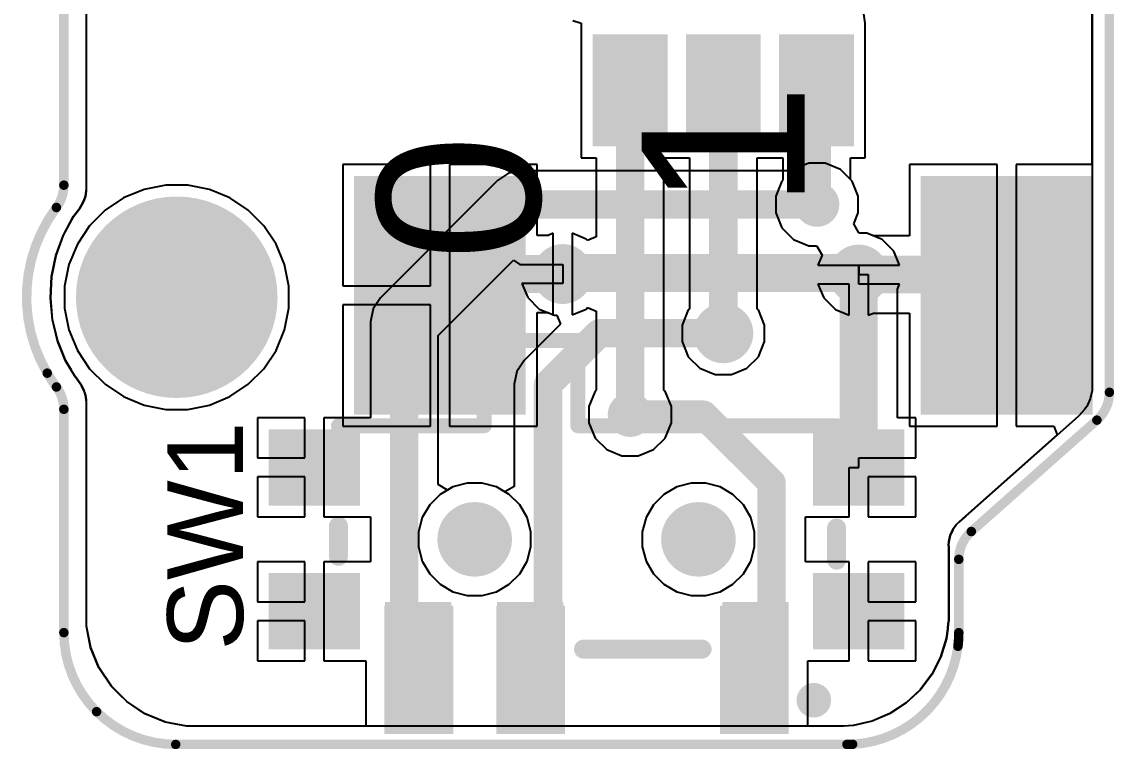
# Model space of a CAD drawing. Header units: millimetres. Extents: x -2.1 to 12.6, y -6.1 to 14.1.
# Drawn here: x -2.08 to 12.57, y -6.06 to 3.7 of the extents above; entities that cross this region are included whole.
import ezdxf

# ---------------------------------------------------------------- set-up
doc = ezdxf.new("R2010")
doc.units = ezdxf.units.MM
for name, color, linetype in [('BottomLayer', 5, 'Continuous'), ('BottomPaste', 16, 'Continuous'), ('BottomSolder', 6, 'Continuous'), ('Mechanical2', 216, 'Continuous'), ('MultiLayer', 9, 'Continuous'), ('PadHoleLayer', 156, 'Continuous'), ('TopLayer', 1, 'Continuous'), ('TopOverlay', 2, 'Continuous'), ('TopPaste', 8, 'Continuous'), ('TopSolder', 216, 'Continuous'), ('ViaHoleLayer', 16, 'Continuous')]:
    doc.layers.add(name, color=color, linetype=linetype)
doc.styles.add('Arial', font='', dxfattribs={"height": 0.2})
doc.styles.get('Arial').set_extended_font_data('Arial')

# ---------------------------------------------------------------- blocks, each defined once
blk = doc.blocks.new('PCM12SMTR__1')
at = {"layer": 'BottomSolder'}
h = blk.add_hatch(color=6, dxfattribs=at)
edge = h.paths.add_edge_path()
edge.add_arc((-1.49999954, 0), 0.1016, 0, 360)
h = blk.add_hatch(color=6, dxfattribs=at)
edge = h.paths.add_edge_path()
edge.add_arc((1.49999954, 0), 0.1016, 0, 360)
at = {"layer": 'PadHoleLayer'}
h = blk.add_hatch(color=156, dxfattribs=at)
edge = h.paths.add_edge_path()
edge.add_arc((-1.49999954, 0), 0.499999, 0, 360)
h = blk.add_hatch(color=156, dxfattribs=at)
edge = h.paths.add_edge_path()
edge.add_arc((1.49999954, 0), 0.499999, 0, 360)
at = {"layer": 'TopLayer'}
for points in [[(-2.60999859, 2.50999879), (-1.88999749, 2.50999879), (-1.88999749, 0.98999929), (-2.60999859, 0.98999929)], [(0.39000049, 2.50999879), (1.11000159, 2.50999879), (1.11000159, 0.98999929), (0.39000049, 0.98999929)], [(1.89000003, 2.50999879), (2.61000113, 2.50999879), (2.61000113, 0.98999929), (1.89000003, 0.98999929)], [(-4.160000569999999, 1.37499979), (-3.14000007, 1.37499979), (-3.14000007, 0.55499889), (-4.160000569999999, 0.55499889)], [(3.14000007, 1.37499979), (4.160000569999999, 1.37499979), (4.160000569999999, 0.55499889), (3.14000007, 0.55499889)], [(-4.160000569999999, -0.55499889), (-3.14000007, -0.55499889), (-3.14000007, -1.37499979), (-4.160000569999999, -1.37499979)], [(3.14000007, -0.55499889), (4.160000569999999, -0.55499889), (4.160000569999999, -1.37499979), (3.14000007, -1.37499979)]]:
    blk.add_hatch(color=1, dxfattribs=at).paths.add_polyline_path(points)
at = {"layer": 'TopPaste'}
for points in [[(-2.60999859, 2.50999879), (-1.88999749, 2.50999879), (-1.88999749, 0.98999929), (-2.60999859, 0.98999929)], [(0.39000049, 2.50999879), (1.11000159, 2.50999879), (1.11000159, 0.98999929), (0.39000049, 0.98999929)], [(1.89000003, 2.50999879), (2.61000113, 2.50999879), (2.61000113, 0.98999929), (1.89000003, 0.98999929)], [(-4.160000569999999, 1.37499979), (-3.14000007, 1.37499979), (-3.14000007, 0.55499889), (-4.160000569999999, 0.55499889)], [(3.14000007, 1.37499979), (4.160000569999999, 1.37499979), (4.160000569999999, 0.55499889), (3.14000007, 0.55499889)], [(-4.160000569999999, -0.55499889), (-3.14000007, -0.55499889), (-3.14000007, -1.37499979), (-4.160000569999999, -1.37499979)], [(3.14000007, -0.55499889), (4.160000569999999, -0.55499889), (4.160000569999999, -1.37499979), (3.14000007, -1.37499979)]]:
    blk.add_hatch(color=8, dxfattribs=at).paths.add_polyline_path(points)
at = {"layer": 'TopSolder'}
for points in [[(-2.71159859, 2.61159879), (-1.78839749, 2.61159879), (-1.78839749, 0.8883992900000001), (-2.71159859, 0.8883992900000001)], [(0.28840049, 2.61159879), (1.21160159, 2.61159879), (1.21160159, 0.8883992900000001), (0.28840049, 0.8883992900000001)], [(1.78840003, 2.61159879), (2.71160113, 2.61159879), (2.71160113, 0.8883992900000001), (1.78840003, 0.8883992900000001)], [(-4.26160057, 1.47659979), (-3.03840007, 1.47659979), (-3.03840007, 0.45339889), (-4.26160057, 0.45339889)], [(3.03840007, 1.47659979), (4.26160057, 1.47659979), (4.26160057, 0.45339889), (3.03840007, 0.45339889)], [(-4.26160057, -0.45339889), (-3.03840007, -0.45339889), (-3.03840007, -1.47659979), (-4.26160057, -1.47659979)], [(3.03840007, -0.45339889), (4.26160057, -0.45339889), (4.26160057, -1.47659979), (3.03840007, -1.47659979)]]:
    blk.add_hatch(color=216, dxfattribs=at).paths.add_polyline_path(points)
h = blk.add_hatch(color=216, dxfattribs=at)
edge = h.paths.add_edge_path()
edge.add_arc((-1.49999954, 0), 0.1016, 0, 360)
h = blk.add_hatch(color=216, dxfattribs=at)
edge = h.paths.add_edge_path()
edge.add_arc((1.49999954, 0), 0.1016, 0, 360)
at = {"layer": 'TopOverlay'}
for points, const_width in [([(-2.94327326, 2.159, 1), (-3.15272674, 2.159, 1)], 0.254), ([(-3.216226739999999, 2.159, 1), (-3.08922674, 2.159, 1)], 0.127), ([(-3.00677326, 2.159, 1), (-2.87977326, 2.159, 1)], 0.127), ([(-1.6129, 1.4732, 1), (-1.4859, 1.4732, 1)], 0.127), ([(-0.0224536, 1.4732, 1), (0.1045464, 1.4732, 1)], 0.127), ([(-3.4163, 0.2794, 1), (-3.2893, 0.2794, 1)], 0.127), ([(3.2639, 0.2286, 1), (3.3909, 0.2286, 1)], 0.127), ([(-3.4163, -0.1524, 1), (-3.2893, -0.1524, 1)], 0.127), ([(3.2639, -0.1778, 1), (3.3909, -0.1778, 1)], 0.127), ([(-3.4027999, -1.524, 1), (-3.3028001, -1.524, 1)], 0.0999998), ([(0.0672465, -1.524, 1), (0.1672463, -1.524, 1)], 0.0999998), ([(0.0672465, -1.524, 1), (0.1672463, -1.524, 1)], 0.0999998), ([(1.3216001, -1.524, 1), (1.4215999, -1.524, 1)], 0.0999998), ([(1.3216001, -1.524, 1), (1.4215999, -1.524, 1)], 0.0999998), ([(3.277400099999999, -1.524, 1), (3.377399899999999, -1.524, 1)], 0.0999998), ([(0.0672465, -2.667, 1), (0.1672463, -2.667, 1)], 0.0999998), ([(0.0672465, -2.667, 1), (0.1672463, -2.667, 1)], 0.0999998), ([(1.3216001, -2.667, 1), (1.4215999, -2.667, 1)], 0.0999998), ([(1.3216001, -2.667, 1), (1.4215999, -2.667, 1)], 0.0999998)]:
    blk.add_lwpolyline(points, format="xyb", close=True, dxfattribs=dict(at, const_width=const_width))
for points, const_width in [([(0.0410464, 1.4732), (-1.5494, 1.4732)], 0.254), ([(-3.3528, 0.2794), (-3.3528, -0.1524)], 0.254), ([(3.3274, 0.2286), (3.3274, -0.1778)], 0.254), ([(0.1172464, -1.524), (-3.3528, -1.524)], 0.1999996), ([(0.1172464, -1.524), (0.1172464, -2.667)], 0.1999996), ([(1.3716, -1.524), (1.3716, -2.667)], 0.1999996), ([(3.3274, -1.524), (1.3716, -1.524)], 0.1999996), ([(1.3716, -2.667), (0.1172464, -2.667)], 0.1999996)]:
    blk.add_lwpolyline(points, dxfattribs=dict(at, const_width=const_width))
blk = doc.blocks.new('0532610371_B_2')
at = {"layer": 'BottomLayer'}
for points in [[(-4.85000046, 2.87499806), (-2.74999958, 2.87499806), (-2.74999958, -0.12500102), (-4.85000046, -0.12500102)], [(4.85000046, -0.12500102), (2.74999958, -0.12500102), (2.74999958, 2.87499806), (4.85000046, 2.87499806)], [(-0.84999957, -2.02500103), (-1.65000051, -2.02500103), (-1.65000051, -0.7250010899999999), (-0.84999957, -0.7250010899999999)], [(0.4000004700000001, -2.02500103), (-0.4000004699999999, -2.02500103), (-0.4000004700000001, -0.7250010899999999), (0.4000004699999999, -0.7250010899999999)], [(1.65000051, -2.02500103), (0.84999957, -2.02500103), (0.84999957, -0.7250010899999999), (1.65000051, -0.7250010899999999)]]:
    blk.add_hatch(color=5, dxfattribs=at).paths.add_polyline_path(points)
at = {"layer": 'BottomPaste'}
for points in [[(-4.85000046, 2.87499806), (-2.74999958, 2.87499806), (-2.74999958, -0.12500102), (-4.85000046, -0.12500102)], [(4.85000046, -0.12500102), (2.74999958, -0.12500102), (2.74999958, 2.87499806), (4.85000046, 2.87499806)], [(-0.84999957, -2.02500103), (-1.65000051, -2.02500103), (-1.65000051, -0.7250010899999999), (-0.84999957, -0.7250010899999999)], [(0.4000004700000001, -2.02500103), (-0.4000004699999999, -2.02500103), (-0.4000004700000001, -0.7250010899999999), (0.4000004699999999, -0.7250010899999999)], [(1.65000051, -2.02500103), (0.84999957, -2.02500103), (0.84999957, -0.7250010899999999), (1.65000051, -0.7250010899999999)]]:
    blk.add_hatch(color=16, dxfattribs=at).paths.add_polyline_path(points)
at = {"layer": 'BottomSolder'}
for points in [[(-4.95160046, 2.97659806), (-2.64839958, 2.97659806), (-2.64839958, -0.22660102), (-4.95160046, -0.22660102)], [(4.95160046, -0.22660102), (2.64839958, -0.22660102), (2.64839958, 2.97659806), (4.95160046, 2.97659806)], [(-0.7483995699999999, -2.12660103), (-1.75160051, -2.12660103), (-1.75160051, -0.6234010899999999), (-0.7483995699999999, -0.6234010899999999)], [(0.5016004700000001, -2.12660103), (-0.5016004699999999, -2.12660103), (-0.5016004700000001, -0.6234010899999999), (0.5016004699999999, -0.6234010899999999)], [(1.75160051, -2.12660103), (0.7483995699999999, -2.12660103), (0.7483995699999999, -0.6234010899999999), (1.75160051, -0.6234010899999999)]]:
    blk.add_hatch(color=6, dxfattribs=at).paths.add_polyline_path(points)

msp = doc.modelspace()

# ---------------------------------------------------------------- hatches: boundary and pattern name
at = {"layer": 'BottomLayer'}
h = msp.add_hatch(color=5, dxfattribs=at)
edge = h.paths.add_edge_path()
edge.add_arc((8.5852, 1.2446), 0.2999994, 0, 360)
h = msp.add_hatch(color=5, dxfattribs=at)
edge = h.paths.add_edge_path()
edge.add_arc((0, 0), 1.25000004, 0, 360)
h = msp.add_hatch(color=5, dxfattribs=at)
edge = h.paths.add_edge_path()
edge.add_arc((5.175455739999999, 0.3114675), 0.2999994, 0, 360)
h = msp.add_hatch(color=5, dxfattribs=at)
edge = h.paths.add_edge_path()
edge.add_arc((9.145143, 0.30438344), 0.2999994, 0, 360)
h = msp.add_hatch(color=5, dxfattribs=at)
edge = h.paths.add_edge_path()
edge.add_arc((7.3289414, -0.48356012), 0.2999994, 0, 360)
h = msp.add_hatch(color=5, dxfattribs=at)
edge = h.paths.add_edge_path()
edge.add_arc((6.07894136, -1.57521656), 0.2999994, 0, 360)
at = {"layer": 'BottomSolder'}
h = msp.add_hatch(color=6, dxfattribs=at)
edge = h.paths.add_edge_path()
edge.add_arc((0, 0), 1.35160004, 0, 360)
h = msp.add_hatch(color=6, dxfattribs=at)
edge = h.paths.add_edge_path()
edge.add_arc((5.175455739999999, 0.3114675), 0.4015993999999999, 0, 360)
h = msp.add_hatch(color=6, dxfattribs=at)
edge = h.paths.add_edge_path()
edge.add_arc((9.145143, 0.30438344), 0.4015993999999999, 0, 360)
h = msp.add_hatch(color=6, dxfattribs=at)
edge = h.paths.add_edge_path()
edge.add_arc((7.3289414, -0.48356012), 0.4015993999999999, 0, 360)
at = {"layer": 'MultiLayer'}
h = msp.add_hatch(color=9, dxfattribs=at)
edge = h.paths.add_edge_path()
edge.add_arc((0, 0), 1.25000004, 0, 360)
at = {"layer": 'PadHoleLayer'}
h = msp.add_hatch(color=156, dxfattribs=at)
edge = h.paths.add_edge_path()
edge.add_arc((0, 0), 1.0002266, 0, 360)
at = {"layer": 'TopLayer'}
h = msp.add_hatch(color=1, dxfattribs=at)
edge = h.paths.add_edge_path()
edge.add_arc((8.5852, 1.2446), 0.2999994, 0, 360)
h = msp.add_hatch(color=1, dxfattribs=at)
edge = h.paths.add_edge_path()
edge.add_arc((0, 0), 1.25000004, 0, 360)
h = msp.add_hatch(color=1, dxfattribs=at)
edge = h.paths.add_edge_path()
edge.add_arc((5.175455739999999, 0.3114675), 0.2999994, 0, 360)
h = msp.add_hatch(color=1, dxfattribs=at)
edge = h.paths.add_edge_path()
edge.add_arc((9.145143, 0.30438344), 0.2999994, 0, 360)
h = msp.add_hatch(color=1, dxfattribs=at)
edge = h.paths.add_edge_path()
edge.add_arc((7.3289414, -0.48356012), 0.2999994, 0, 360)
h = msp.add_hatch(color=1, dxfattribs=at)
edge = h.paths.add_edge_path()
edge.add_arc((6.07894136, -1.57521656), 0.2999994, 0, 360)
for points in [[(2.794, -5.842), (3.682999999999999, -5.842), (3.682999999999999, -4.089399999999999), (2.794, -4.089399999999999)], [(4.2926, -5.842), (5.1816, -5.842), (5.1816, -4.089399999999999), (4.2926, -4.089399999999999)], [(7.315199999999999, -5.842), (8.2042, -5.842), (8.2042, -4.089399999999999), (7.315199999999999, -4.089399999999999)]]:
    msp.add_hatch(color=1, dxfattribs=at).paths.add_polyline_path(points)
at = {"layer": 'TopSolder'}
h = msp.add_hatch(color=216, dxfattribs=at)
edge = h.paths.add_edge_path()
edge.add_arc((0, 0), 1.35160004, 0, 360)
h = msp.add_hatch(color=216, dxfattribs=at)
edge = h.paths.add_edge_path()
edge.add_arc((5.175455739999999, 0.3114675), 0.4015993999999999, 0, 360)
h = msp.add_hatch(color=216, dxfattribs=at)
edge = h.paths.add_edge_path()
edge.add_arc((9.145143, 0.30438344), 0.4015993999999999, 0, 360)
h = msp.add_hatch(color=216, dxfattribs=at)
edge = h.paths.add_edge_path()
edge.add_arc((7.3289414, -0.48356012), 0.4015993999999999, 0, 360)
at = {"layer": 'ViaHoleLayer'}
h = msp.add_hatch(color=16, dxfattribs=at)
edge = h.paths.add_edge_path()
edge.add_arc((8.5852, 1.2446), 0.1499997, 0, 360)
h = msp.add_hatch(color=16, dxfattribs=at)
edge = h.paths.add_edge_path()
edge.add_arc((5.175455739999999, 0.3114675), 0.1499997, 0, 360)
h = msp.add_hatch(color=16, dxfattribs=at)
edge = h.paths.add_edge_path()
edge.add_arc((9.145143, 0.30438344), 0.1499997, 0, 360)
h = msp.add_hatch(color=16, dxfattribs=at)
edge = h.paths.add_edge_path()
edge.add_arc((7.3289414, -0.48356012), 0.1499997, 0, 360)
h = msp.add_hatch(color=16, dxfattribs=at)
edge = h.paths.add_edge_path()
edge.add_arc((6.07894136, -1.57521656), 0.1499997, 0, 360)

# ---------------------------------------------------------------- linework, layer by layer
at = {"layer": 'BottomLayer'}
for p, q in [((12.27034884, 11.53560558), (12.2703463, 1.77898298)), ((-1.21234962, 1.45533364), (-1.21234962, 8.12233072)), ((5.31128224, 3.711191459999999), (5.42493962, 3.678979179999999)), ((5.42493962, 3.678979179999999), (5.42494216, 3.58418892)), ((9.23294318, 3.678981719999999), (9.21403288, 3.8004496)), ((9.232940639999999, 3.678979179999999), (9.23294318, 3.678981719999999)), ((9.232940639999999, 1.87098432), (9.232940639999999, 3.678979179999999)), ((5.42494216, 3.58418892), (5.42494216, 1.87098432)), ((3.401941379999999, 1.77898298), (2.22494094, 1.77898298)), ((2.22494094, 1.77898298), (2.22494094, 0.15198344)), ((3.401941379999999, 0.15198344), (3.401941379999999, 1.77898298)), ((4.83294182, 1.77898298), (3.65594138, 1.77898298)), ((3.65594138, 1.77898298), (3.65594138, 0.02498344)), ((4.83294182, 0.8294192199999999), (4.83294182, 1.77898298)), ((5.42494216, 1.87098432), (5.62573424, 1.87098432)), ((5.62573424, 1.87098432), (5.62573424, 0.8105978199999999)), ((6.532148479999999, -1.24495052), (6.532148479999999, 1.87098432)), ((6.532148479999999, 1.87098432), (6.87573428, 1.87098432)), ((6.87573428, 1.87098432), (6.87573428, -0.15329408)), ((7.782148519999999, -0.15329408), (7.782148519999999, 1.87098432)), ((7.782148519999999, 1.87098432), (8.128863599999999, 1.87098432)), ((8.128863599999999, 1.87098432), (8.128863599999999, 1.57173676)), ((9.035277840000001, 1.57799532), (9.035277840000001, 1.87098432)), ((9.035277840000001, 1.87098432), (9.232940639999999, 1.87098432)), ((11.00194142, 1.77898298), (9.82494098, 1.77898298)), ((9.82494098, 1.77898298), (9.82494098, 0.82233516)), ((11.00194142, 0.02498344), (11.00194142, 1.77898298)), ((12.2703463, 1.77898298), (11.25594142, 1.77898298)), ((11.25594142, 1.77898298), (11.25594142, 0.02498344)), ((-0.14813026, 1.50400004), (-0.43870118, 1.44620234)), ((0.14813026, 1.50400004), (-0.14813026, 1.50400004)), ((0.43870118, 1.44620234), (0.14813026, 1.50400004)), ((8.1155413, 1.55841446), (8.0312006, 1.3547979)), ((8.128863599999999, 1.57173676), (8.1155413, 1.55841446)), ((9.054858699999999, 1.55841446), (9.035277840000001, 1.57799532)), ((9.139199399999999, 1.3547979), (9.054858699999999, 1.55841446)), ((-1.2454001, 1.29223262), (-1.22436636, 1.3554583)), ((-1.22436636, 1.3554583), (-1.21370344, 1.42123414)), ((-1.21370344, 1.42123414), (-1.21235978, 1.45454878)), ((-1.21235978, 1.45454878), (-1.2123547, 1.45454878)), ((-1.2123547, 1.455039), (-1.21234962, 1.45533364)), ((-1.2123547, 1.45454878), (-1.2123547, 1.455039)), ((-0.7124115799999999, 1.3328269), (-0.9587433200000001, 1.16823236)), ((-0.43870118, 1.44620234), (-0.7124115799999999, 1.3328269)), ((0.7124115799999999, 1.3328269), (0.43870118, 1.44620234)), ((0.9587433200000001, 1.16823236), (0.7124115799999999, 1.3328269)), ((8.0312006, 1.3547979), (8.0312006, 1.1344021)), ((9.139199399999999, 1.1344021), (9.139199399999999, 1.3547979)), ((-1.38237976, 1.08897674), (-1.29513838, 1.20569228)), ((-1.29513838, 1.20569228), (-1.27626364, 1.23317762)), ((-1.27626364, 1.23317762), (-1.2454001, 1.29223262)), ((-1.5203551, 0.83355688), (-1.38237976, 1.08897674)), ((-0.9587433200000001, 1.16823236), (-1.16823236, 0.9587433200000001)), ((1.16823236, 0.9587433200000001), (0.9587433200000001, 1.16823236)), ((8.0312006, 1.1344021), (8.1155413, 0.9307855399999999)), ((9.077474859999999, 0.98538538), (9.139199399999999, 1.1344021)), ((-1.16823236, 0.9587433200000001), (-1.3328269, 0.7124115799999999)), ((1.3328269, 0.7124115799999999), (1.16823236, 0.9587433200000001)), ((8.1155413, 0.9307855399999999), (8.27138554, 0.7749412999999999)), ((9.145904999999999, 0.8628354599999999), (9.077474859999999, 0.98538538)), ((-1.61953702, 0.56072278), (-1.5203551, 0.83355688)), ((4.97822982, 0.8294192199999999), (4.83294182, 0.8294192199999999)), ((5.04845574, 0.8585073000000001), (4.97822982, 0.8294192199999999)), ((5.04845574, 0.3114675), (5.04845574, 0.8585073000000001)), ((5.4892702, 0.7811261999999999), (5.30245574, 0.8585073000000001)), ((5.30245574, 0.8585073000000001), (5.30245574, 0.3114675)), ((5.50840148, 0.7619949199999999), (5.4892702, 0.7811261999999999)), ((5.62573424, 0.8105978199999999), (5.50840148, 0.7619949199999999)), ((8.27138554, 0.7749412999999999), (8.4750021, 0.6906006)), ((9.15186892, 0.85838284), (9.145904999999999, 0.8628354599999999)), ((9.2553409, 0.85838284), (9.15186892, 0.85838284)), ((9.34236892, 0.82233516), (9.2553409, 0.85838284)), ((9.82494098, 0.82233516), (9.34236892, 0.82233516)), ((-1.3328269, 0.7124115799999999), (-1.44620234, 0.43870118)), ((1.44620234, 0.43870118), (1.3328269, 0.7124115799999999)), ((8.4750021, 0.6906006), (8.57847408, 0.6906006)), ((8.57847408, 0.6906006), (8.584437999999999, 0.68614798)), ((8.584437999999999, 0.68614798), (8.65286814, 0.56359806)), ((-1.677797, 0.27632406), (-1.61953702, 0.56072278)), ((8.65286814, 0.56359806), (8.598103199999999, 0.43138344)), ((-1.44620234, 0.43870118), (-1.50400004, 0.14813026)), ((1.50400004, 0.14813026), (1.44620234, 0.43870118)), ((5.04845574, -0.2355723), (5.04845574, 0.3114675)), ((5.30245574, 0.3114675), (5.30245574, -0.2355723)), ((8.598103199999999, 0.43138344), (9.145143, 0.43138344)), ((9.145143, 0.43138344), (9.145143, 0.30438344)), ((9.145143, 0.30438344), (9.272143, 0.30438344)), ((9.272143, 0.30438344), (9.272143, -0.24265636)), ((-1.6938879, -0.01353312), (-1.677797, 0.27632406)), ((-1.50400004, 0.14813026), (-1.50400004, -0.14813026)), ((1.50400004, -0.14813026), (1.50400004, 0.14813026)), ((2.22494094, 0.15198344), (3.401941379999999, 0.15198344)), ((9.018143, 0.17738344), (8.598103199999999, 0.17738344)), ((8.598103199999999, 0.17738344), (8.675484299999999, -0.00943102)), ((9.018143, -0.24265636), (9.018143, 0.17738344)), ((3.65594138, 0.02498344), (3.65594138, -1.7290161)), ((11.00194142, -1.7290161), (11.00194142, 0.02498344)), ((11.25594142, 0.02498344), (11.25594142, -1.7290161)), ((-1.66746174, -0.30263084), (-1.6938879, -0.01353312)), ((3.401941379999999, -0.10201656), (2.22494094, -0.10201656)), ((2.22494094, -0.10201656), (2.22494094, -1.7290161)), ((3.401941379999999, -1.7290161), (3.401941379999999, -0.10201656)), ((5.4892702, -0.1581912), (5.50840148, -0.13905992)), ((5.50840148, -0.13905992), (5.62573424, -0.18766282)), ((8.675484299999999, -0.00943102), (8.83132854, -0.16527526)), ((-1.50400004, -0.14813026), (-1.44620234, -0.43870118)), ((1.44620234, -0.43870118), (1.50400004, -0.14813026)), ((4.83294182, -1.7290161), (4.83294182, -0.20648422)), ((4.83294182, -0.20648422), (4.97822982, -0.20648422)), ((4.97822982, -0.20648422), (5.04845574, -0.2355723)), ((5.30245574, -0.2355723), (5.4892702, -0.1581912)), ((5.62573424, -0.18766282), (5.62573424, -1.24495052)), ((6.859282700000001, -0.16974566), (6.774942, -0.37336222)), ((6.87573428, -0.15329408), (6.859282700000001, -0.16974566)), ((7.7986001, -0.16974566), (7.782148519999999, -0.15329408)), ((7.8829408, -0.37336222), (7.7986001, -0.16974566)), ((8.83132854, -0.16527526), (9.018143, -0.24265636)), ((9.272143, -0.24265636), (9.34236892, -0.21356828)), ((9.34236892, -0.21356828), (9.82494098, -0.21356828)), ((9.82494098, -0.21356828), (9.82494098, -1.7290161)), ((-1.59908494, -0.5847664199999999), (-1.66746174, -0.30263084)), ((-1.44620234, -0.43870118), (-1.3328269, -0.7124115799999999)), ((1.3328269, -0.7124115799999999), (1.44620234, -0.43870118)), ((6.774942, -0.37336222), (6.774942, -0.59375802)), ((7.8829408, -0.59375802), (7.8829408, -0.37336222)), ((-1.49022816, -0.8538895799999999), (-1.59908494, -0.5847664199999999)), ((-1.3328269, -0.7124115799999999), (-1.16823236, -0.9587433200000001)), ((1.16823236, -0.9587433200000001), (1.3328269, -0.7124115799999999)), ((6.774942, -0.59375802), (6.859282700000001, -0.79737458)), ((7.7986001, -0.79737458), (7.8829408, -0.59375802)), ((-1.41672818, -0.97905316), (-1.49022816, -0.8538895799999999)), ((6.859282700000001, -0.79737458), (7.015126939999999, -0.9532188199999999)), ((7.642755859999999, -0.9532188199999999), (7.7986001, -0.79737458)), ((-1.41657324, -0.9793274799999999), (-1.41672818, -0.97905316)), ((-1.41636242, -0.9796906999999999), (-1.41657324, -0.9793274799999999)), ((-1.41630654, -0.97978214), (-1.41636242, -0.9796906999999999)), ((-1.40243306, -1.00335334), (-1.41630654, -0.97978214)), ((-1.37339324, -1.04971596), (-1.40243306, -1.00335334)), ((-1.16823236, -0.9587433200000001), (-0.9587433200000001, -1.16823236)), ((0.9587433200000001, -1.16823236), (1.16823236, -0.9587433200000001)), ((7.015126939999999, -0.9532188199999999), (7.2187435, -1.03755952)), ((7.4391393, -1.03755952), (7.642755859999999, -0.9532188199999999)), ((-1.36269222, -1.0657967), (-1.37339324, -1.04971596)), ((-1.29483866, -1.16226844), (-1.36269222, -1.0657967)), ((-1.29483612, -1.16227098), (-1.29483866, -1.16226844)), ((-1.29483866, -1.16227352), (-1.29483612, -1.16227098)), ((-1.27602742, -1.18971822), (-1.29483866, -1.16227352)), ((-0.9587433200000001, -1.16823236), (-0.7124115799999999, -1.3328269)), ((0.7124115799999999, -1.3328269), (0.9587433200000001, -1.16823236)), ((7.2187435, -1.03755952), (7.4391393, -1.03755952)), ((-1.24530866, -1.24863352), (-1.27602742, -1.18971822)), ((-1.24527818, -1.2486894), (-1.24530866, -1.24863352)), ((-1.23860052, -1.26881128), (-1.24527818, -1.2486894)), ((-1.22432572, -1.31180586), (-1.23860052, -1.26881128)), ((-1.2137009, -1.37745724), (-1.22432572, -1.31180586)), ((5.60928266, -1.2614021), (5.52494196, -1.46501866)), ((5.62573424, -1.24495052), (5.60928266, -1.2614021)), ((6.54860006, -1.2614021), (6.532148479999999, -1.24495052)), ((6.63294076, -1.46501866), (6.54860006, -1.2614021)), ((-1.21235978, -1.41070838), (-1.2137009, -1.37745724)), ((-1.21234962, -4.26574458), (-1.21235978, -1.41070838)), ((-0.7124115799999999, -1.3328269), (-0.43870118, -1.44620234)), ((-0.43870118, -1.44620234), (-0.14813026, -1.50400004)), ((0.14813026, -1.50400004), (0.43870118, -1.44620234)), ((0.43870118, -1.44620234), (0.7124115799999999, -1.3328269)), ((-0.14813026, -1.50400004), (0.14813026, -1.50400004)), ((5.52494196, -1.46501866), (5.52494196, -1.68541446)), ((6.63294076, -1.68541446), (6.63294076, -1.46501866)), ((2.22494094, -1.7290161), (3.401941379999999, -1.7290161)), ((3.65594138, -1.7290161), (4.83294182, -1.7290161)), ((5.52494196, -1.68541446), (5.60928266, -1.88903102)), ((6.54860006, -1.88903102), (6.63294076, -1.68541446)), ((9.82494098, -1.7290161), (11.00194142, -1.7290161)), ((11.25594142, -1.7290161), (11.7599968, -1.7290161)), ((11.7599968, -1.7290161), (11.80507926, -1.84774586)), ((5.60928266, -1.88903102), (5.765126899999999, -2.04487526)), ((6.39275582, -2.04487526), (6.54860006, -1.88903102)), ((11.80507926, -1.84774586), (10.57790874, -2.93665402)), ((5.765126899999999, -2.04487526), (5.96874346, -2.12921596)), ((6.189139259999999, -2.12921596), (6.39275582, -2.04487526)), ((5.96874346, -2.12921596), (6.189139259999999, -2.12921596)), ((3.7039677, -2.54538226), (3.5320351, -2.644648)), ((3.89573516, -2.4940006), (3.7039677, -2.54538226)), ((4.09426664, -2.4940006), (3.89573516, -2.4940006)), ((4.286034099999999, -2.54538226), (4.09426664, -2.4940006)), ((4.4579667, -2.644648), (4.286034099999999, -2.54538226)), ((6.703966779999999, -2.54538226), (6.53203418, -2.644648)), ((6.895734239999999, -2.4940006), (6.703966779999999, -2.54538226)), ((7.094265719999999, -2.4940006), (6.895734239999999, -2.4940006)), ((7.28603318, -2.54538226), (7.094265719999999, -2.4940006)), ((7.45796578, -2.644648), (7.28603318, -2.54538226)), ((3.5320351, -2.644648), (3.3916493, -2.7850338)), ((4.5983525, -2.7850338), (4.4579667, -2.644648)), ((6.53203418, -2.644648), (6.39164838, -2.7850338)), ((7.59835158, -2.7850338), (7.45796578, -2.644648)), ((3.3916493, -2.7850338), (3.29238356, -2.9569664)), ((4.69761824, -2.9569664), (4.5983525, -2.7850338)), ((6.39164838, -2.7850338), (6.29238264, -2.9569664)), ((7.697617319999999, -2.9569664), (7.59835158, -2.7850338)), ((3.29238356, -2.9569664), (3.2410019, -3.14873386)), ((4.7489999, -3.14873386), (4.69761824, -2.9569664)), ((6.29238264, -2.9569664), (6.24100098, -3.14873386)), ((7.748998979999999, -3.14873386), (7.697617319999999, -2.9569664)), ((10.4542971, -3.04935128), (10.40301958, -3.11863994)), ((10.48503872, -3.01906686), (10.4542971, -3.04935128)), ((10.48553656, -3.0186122), (10.48503618, -3.01905924)), ((10.48503618, -3.01905924), (10.48503872, -3.01906686)), ((10.57790874, -2.93665402), (10.48553656, -3.0186122)), ((3.2410019, -3.14873386), (3.2410019, -3.34726534)), ((4.7489999, -3.34726534), (4.7489999, -3.14873386)), ((6.24100098, -3.14873386), (6.24100098, -3.34726534)), ((7.748998979999999, -3.34726534), (7.748998979999999, -3.14873386)), ((10.367137, -3.19701672), (10.3481886, -3.2811085)), ((10.40301958, -3.11863994), (10.367137, -3.19701672)), ((3.2410019, -3.34726534), (3.29238356, -3.5390328)), ((4.69761824, -3.5390328), (4.7489999, -3.34726534)), ((6.24100098, -3.34726534), (6.29238264, -3.5390328)), ((7.697617319999999, -3.5390328), (7.748998979999999, -3.34726534)), ((10.3481886, -3.28113898), (10.34535142, -3.324171659999999)), ((10.34535142, -3.324171659999999), (10.34918936, -3.34546702)), ((10.3481886, -3.2811085), (10.3481886, -3.28113898)), ((10.34918936, -3.34546702), (10.34919698, -3.3454721)), ((10.34919698, -3.3454721), (10.34919444, -4.32206146)), ((3.29238356, -3.5390328), (3.3916493, -3.7109654)), ((4.5983525, -3.7109654), (4.69761824, -3.5390328)), ((6.29238264, -3.5390328), (6.39164838, -3.7109654)), ((7.59835158, -3.7109654), (7.697617319999999, -3.5390328)), ((3.3916493, -3.7109654), (3.5320351, -3.8513512)), ((4.4579667, -3.8513512), (4.5983525, -3.7109654)), ((6.39164838, -3.7109654), (6.53203418, -3.8513512)), ((7.45796578, -3.8513512), (7.59835158, -3.7109654)), ((3.5320351, -3.8513512), (3.7039677, -3.95061694)), ((3.7039677, -3.95061694), (3.89573516, -4.0019986)), ((4.09426664, -4.0019986), (4.286034099999999, -3.95061694)), ((4.286034099999999, -3.95061694), (4.4579667, -3.8513512)), ((6.53203418, -3.8513512), (6.703966779999999, -3.95061694)), ((6.703966779999999, -3.95061694), (6.895734239999999, -4.0019986)), ((7.094265719999999, -4.0019986), (7.28603318, -3.95061694)), ((7.28603318, -3.95061694), (7.45796578, -3.8513512)), ((3.89573516, -4.0019986), (4.09426664, -4.0019986)), ((6.895734239999999, -4.0019986), (7.094265719999999, -4.0019986)), ((-1.21235978, -4.41332366), (-1.2123547, -4.26623734)), ((-1.2123547, -4.26623734), (-1.21235216, -4.265747119999999)), ((-1.21235216, -4.265747119999999), (-1.21234962, -4.26574458)), ((10.34161508, -4.37214518), (10.3342821, -4.44860426)), ((10.34347182, -4.36878476), (10.34161508, -4.37214518)), ((10.34378424, -4.36799482), (10.34347182, -4.368779679999999)), ((10.34347182, -4.368779679999999), (10.34347182, -4.36878476)), ((10.34919444, -4.32206146), (10.34378424, -4.36799482)), ((-1.15509294, -4.70126822), (-1.21235978, -4.41332366)), ((10.3342821, -4.44860426), (10.31834106, -4.57777088)), ((10.31834106, -4.57777088), (10.24242554, -4.82612954)), ((-1.04275636, -4.9725072), (-1.15509294, -4.70126822)), ((10.24242554, -4.82612954), (10.12471432, -5.057622599999999)), ((-0.8796654999999999, -5.216621519999999), (-1.04275636, -4.9725072)), ((10.12471432, -5.057622599999999), (9.9687507, -5.265277759999999)), ((-0.859663, -5.236626559999999), (-0.8796654999999999, -5.216621519999999)), ((-0.7758582399999999, -5.320428779999999), (-0.859663, -5.236626559999999)), ((9.9687507, -5.265277759999999), (9.77923622, -5.44284154)), ((-0.77582522, -5.320464339999999), (-0.7758582399999999, -5.320428779999999)), ((-0.7756017, -5.320685319999999), (-0.77582522, -5.320464339999999)), ((-0.67167506, -5.4245256), (-0.7756017, -5.320685319999999)), ((-0.42764202, -5.5874666), (-0.67167506, -5.4245256)), ((9.77923622, -5.44284154), (9.56187318, -5.58496724)), ((-0.15652242, -5.6996965), (-0.42764202, -5.5874666)), ((0.13127736, -5.75691), (-0.15652242, -5.6996965)), ((9.323212239999998, -5.687369879999999), (9.070441599999999, -5.74696844)), ((9.56187318, -5.58496724), (9.323212239999998, -5.687369879999999)), ((8.92590036, -5.75691), (0.13127736, -5.75691)), ((8.930215819999999, -5.75660266), (8.92590036, -5.75691)), ((8.93449826, -5.75599052), (8.930215819999999, -5.75660266)), ((8.93872736, -5.755073579999999), (8.93449826, -5.75599052)), ((8.940805079999999, -5.754466519999999), (8.93872736, -5.755073579999999)), ((9.070441599999999, -5.74696844), (8.940805079999999, -5.754466519999999))]:
    msp.add_line(p, q, dxfattribs=at)
for points, const_width in [([(6.07894136, -1.57521656), (6.07894136, 2.77498302)], 0.3809999999999999), ([(7.3289414, -0.48356012), (7.3289414, 2.77498302)], 0.3809999999999999), ([(8.5598, 2.75584158), (8.582070719999999, 2.73357086)], 0.3809999999999999), ([(8.582070719999999, 1.24772928), (8.582070719999999, 2.73357086)], 0.3809999999999999), ([(8.582070719999999, 1.24772928), (8.5852, 1.2446)], 0.3809999999999999), ([(3.52185732, 0.3114675), (5.175455739999999, 0.3114675)], 0.508), ([(9.145143, 0.30438344), (11.12894142, 0.30438344)], 0.508), ([(10.9824901, -0.12146788), (11.12894142, 0.02498344)], 0.508), ([(7.3289414, -0.48838612), (7.3289414, -0.48356012)], 0.3809999999999999), ([(7.3289414, -0.48838612), (7.348555279999999, -0.508)], 0.3809999999999999)]:
    msp.add_lwpolyline(points, dxfattribs=dict(at, const_width=const_width))
for points, const_width in [([(5.98369136, 2.77498302, 1), (6.17419136, 2.77498302, 1)], 0.1905), ([(7.2336914, 2.77498302, 1), (7.4241914, 2.77498302, 1)], 0.1905), ([(8.46455, 2.75584158, 1), (8.65505, 2.75584158, 1)], 0.1905), ([(8.486820719999999, 2.73357086, 1), (8.677320719999999, 2.73357086, 1)], 0.1905), ([(8.486820719999999, 2.73357086, 1), (8.677320719999999, 2.73357086, 1)], 0.1905), ([(8.486820719999999, 1.24772928, 1), (8.677320719999999, 1.24772928, 1)], 0.1905), ([(8.486820719999999, 1.24772928, 1), (8.677320719999999, 1.24772928, 1)], 0.1905), ([(8.489949999999999, 1.2446, 1), (8.680449999999999, 1.2446, 1)], 0.1905), ([(3.394857319999999, 0.3114675, 1), (3.64885732, 0.3114675, 1)], 0.254), ([(5.04845574, 0.3114675, 1), (5.30245574, 0.3114675, 1)], 0.254), ([(9.018143, 0.30438344, 1), (9.272143, 0.30438344, 1)], 0.254), ([(11.00194142, 0.30438344, 1), (11.25594142, 0.30438344, 1)], 0.254), ([(11.00194142, 0.02498344, 1), (11.25594142, 0.02498344, 1)], 0.254), ([(10.8554901, -0.12146788, 1), (11.1094901, -0.12146788, 1)], 0.254), ([(7.2336914, -0.48356012, 1), (7.4241914, -0.48356012, 1)], 0.1905), ([(7.2336914, -0.48356012, 1), (7.4241914, -0.48356012, 1)], 0.1905), ([(7.2336914, -0.48838612, 1), (7.4241914, -0.48838612, 1)], 0.1905), ([(7.2336914, -0.48838612, 1), (7.4241914, -0.48838612, 1)], 0.1905), ([(7.25330528, -0.508, 1), (7.44380528, -0.508, 1)], 0.1905), ([(5.98369136, -1.57521656, 1), (6.17419136, -1.57521656, 1)], 0.1905)]:
    msp.add_lwpolyline(points, format="xyb", close=True, dxfattribs=dict(at, const_width=const_width))
at = {"layer": 'Mechanical2', "const_width": 0.127}
for points in [[(12.50628182, -1.27503428), (12.50628182, 12.0001665)], [(-1.51371808, 1.50346664), (-1.51371808, 8.500165879999999)], [(-1.51371808, -4.49983352), (-1.51371808, -1.5031339)], [(10.65438306, -3.1430341), (12.33808302, -1.64903404)], [(10.48628332, -4.49983352), (10.48628332, -3.51703386)], [(-0.01371854, -5.999833059999999), (8.98628124, -5.999833059999999)]]:
    msp.add_lwpolyline(points, dxfattribs=at)
for points in [[(-1.51371808, 1.50346664, -0.1618310150216798), (-1.6133191, 1.20406668)], [(-1.73655736, -1.01853238, -0.3021082259808532), (-1.61331656, 1.20406668)], [(-1.6133191, -1.20373394, -0.02757970698662625), (-1.7365599, -1.01853238)], [(-1.6133191, -1.20373394, -0.1618310150217262), (-1.51371808, -1.5031339)], [(12.50628182, -1.27503428, -0.2145561468686007), (12.33808302, -1.64903404)], [(10.48628332, -3.51703386, -0.2144107758171247), (10.65438306, -3.14303664)], [(-1.07441746, -5.56053498, -0.1989008344623935), (-1.51371808, -4.49983352)], [(10.48423354, -4.578860539999999, -0.01738776508900374), (10.4751632, -4.68336122)], [(10.48628078, -4.49983352, -0.01296772205114604), (10.48423354, -4.578860539999999)], [(10.47516828, -4.68336122, -0.3640948520491111), (9.06285716, -5.997915359999999)], [(-0.013716, -5.999833059999999, -0.1989008354570467), (-1.07441746, -5.560532439999999)], [(9.06285716, -5.99791282, -0.01256264721426398), (8.986283779999999, -5.999833059999999)]]:
    msp.add_lwpolyline(points, format="xyb", dxfattribs=at)
at = {"layer": 'Mechanical2', "const_width": 0.0635}
for points in [[(-1.54546808, 1.50346664, 1), (-1.48196808, 1.50346664, 1)], [(-1.54546808, 1.50346664, 1), (-1.48196808, 1.50346664, 1)], [(-1.6450691, 1.20406668, 1), (-1.5815691, 1.20406668, 1)], [(-1.64506656, 1.20406668, 1), (-1.58156656, 1.20406668, 1)], [(-1.7683099, -1.01853238, 1), (-1.7048099, -1.01853238, 1)], [(-1.76830736, -1.01853238, 1), (-1.70480736, -1.01853238, 1)], [(-1.6450691, -1.20373394, 1), (-1.5815691, -1.20373394, 1)], [(-1.6450691, -1.20373394, 1), (-1.5815691, -1.20373394, 1)], [(12.47453182, -1.27503428, 1), (12.53803182, -1.27503428, 1)], [(12.47453182, -1.27503428, 1), (12.53803182, -1.27503428, 1)], [(-1.54546808, -1.5031339, 1), (-1.48196808, -1.5031339, 1)], [(-1.54546808, -1.5031339, 1), (-1.48196808, -1.5031339, 1)], [(12.30633302, -1.64903404, 1), (12.36983302, -1.64903404, 1)], [(12.30633302, -1.64903404, 1), (12.36983302, -1.64903404, 1)], [(10.62263306, -3.1430341, 1), (10.68613306, -3.1430341, 1)], [(10.62263306, -3.14303664, 1), (10.68613306, -3.14303664, 1)], [(10.45453332, -3.51703386, 1), (10.51803332, -3.51703386, 1)], [(10.45453332, -3.51703386, 1), (10.51803332, -3.51703386, 1)], [(-1.54546808, -4.49983352, 1), (-1.48196808, -4.49983352, 1)], [(-1.54546808, -4.49983352, 1), (-1.48196808, -4.49983352, 1)], [(10.45248354, -4.578860539999999, 1), (10.51598354, -4.578860539999999, 1)], [(10.45248354, -4.578860539999999, 1), (10.51598354, -4.578860539999999, 1)], [(10.45453078, -4.49983352, 1), (10.51803078, -4.49983352, 1)], [(10.45453332, -4.49983352, 1), (10.51803332, -4.49983352, 1)], [(10.4434132, -4.68336122, 1), (10.5069132, -4.68336122, 1)], [(10.44341828, -4.68336122, 1), (10.50691828, -4.68336122, 1)], [(-1.10616746, -5.560532439999999, 1), (-1.04266746, -5.560532439999999, 1)], [(-1.10616746, -5.56053498, 1), (-1.04266746, -5.56053498, 1)], [(-0.04546853999999999, -5.999833059999999, 1), (0.01803146, -5.999833059999999, 1)], [(-0.04546599999999999, -5.999833059999999, 1), (0.018034, -5.999833059999999, 1)], [(8.95453124, -5.999833059999999, 1), (9.01803124, -5.999833059999999, 1)], [(8.954533779999998, -5.999833059999999, 1), (9.01803378, -5.999833059999999, 1)], [(9.03110716, -5.99791282, 1), (9.09460716, -5.99791282, 1)], [(9.03110716, -5.997915359999999, 1), (9.09460716, -5.997915359999999, 1)]]:
    msp.add_lwpolyline(points, format="xyb", close=True, dxfattribs=at)
at = {"layer": 'TopLayer'}
for p, q in [((12.2737372, 11.53560558), (12.27373466, -1.1933682)), ((-1.20896126, 1.45533364), (-1.20896126, 8.12233072)), ((8.4750021, 1.7985994), (8.27138554, 1.7142587)), ((8.6953979, 1.7985994), (8.4750021, 1.7985994)), ((8.89901446, 1.7142587), (8.6953979, 1.7985994)), ((4.449363719999999, 1.66330884), (4.30233328, 1.56506672)), ((4.6228, 1.69780966), (4.449363719999999, 1.66330884)), ((4.6228127, 1.69780712), (4.6228, 1.69780966)), ((8.254933959999999, 1.69780712), (4.6228127, 1.69780712)), ((8.27138554, 1.7142587), (8.254933959999999, 1.69780712)), ((9.054858699999999, 1.55841446), (8.89901446, 1.7142587)), ((-0.14813026, 1.50400004), (-0.43870118, 1.44620234)), ((0.14813026, 1.50400004), (-0.14813026, 1.50400004)), ((0.43870118, 1.44620234), (0.14813026, 1.50400004)), ((4.30233328, 1.56506672), (2.73003264, -0.00723392)), ((9.139199399999999, 1.3547979), (9.054858699999999, 1.55841446)), ((-1.24201174, 1.29223262), (-1.220978, 1.3554583)), ((-1.220978, 1.3554583), (-1.21031508, 1.42123414)), ((-1.21031508, 1.42123414), (-1.20897142, 1.45454878)), ((-1.20897142, 1.45454878), (-1.20896634, 1.45454878)), ((-1.20896634, 1.455039), (-1.20896126, 1.45533364)), ((-1.20896634, 1.45454878), (-1.20896634, 1.455039)), ((-0.7124115799999999, 1.3328269), (-0.9587433200000001, 1.16823236)), ((-0.43870118, 1.44620234), (-0.7124115799999999, 1.3328269)), ((0.7124115799999999, 1.3328269), (0.43870118, 1.44620234)), ((0.9587433200000001, 1.16823236), (0.7124115799999999, 1.3328269)), ((9.139199399999999, 1.1344021), (9.139199399999999, 1.3547979)), ((-1.3789914, 1.08897674), (-1.29175002, 1.20569228)), ((-1.29175002, 1.20569228), (-1.27287528, 1.23317762)), ((-1.27287528, 1.23317762), (-1.24201174, 1.29223262)), ((-1.51696674, 0.83355688), (-1.3789914, 1.08897674)), ((-0.9587433200000001, 1.16823236), (-1.16823236, 0.9587433200000001)), ((1.16823236, 0.9587433200000001), (0.9587433200000001, 1.16823236)), ((9.077474859999999, 0.98538538), (9.139199399999999, 1.1344021)), ((-1.16823236, 0.9587433200000001), (-1.3328269, 0.7124115799999999)), ((1.3328269, 0.7124115799999999), (1.16823236, 0.9587433200000001)), ((9.145904999999999, 0.8628354599999999), (9.077474859999999, 0.98538538)), ((-1.61614866, 0.56072278), (-1.51696674, 0.83355688)), ((9.15186892, 0.85838284), (9.145904999999999, 0.8628354599999999)), ((9.2553409, 0.85838284), (9.15186892, 0.85838284)), ((9.458957459999999, 0.7740421399999999), (9.2553409, 0.85838284)), ((9.6148017, 0.6181979), (9.458957459999999, 0.7740421399999999)), ((-1.3328269, 0.7124115799999999), (-1.44620234, 0.43870118)), ((1.44620234, 0.43870118), (1.3328269, 0.7124115799999999)), ((9.6921828, 0.43138344), (9.6148017, 0.6181979)), ((-1.67440864, 0.27632406), (-1.61614866, 0.56072278)), ((3.50370648, -0.51542696), (4.514535039999999, 0.4954016)), ((4.514535039999999, 0.4954016), (4.59973934, 0.4384675)), ((-1.44620234, 0.43870118), (-1.50400004, 0.14813026)), ((1.50400004, 0.14813026), (1.44620234, 0.43870118)), ((4.59973934, 0.4384675), (5.175455739999999, 0.4384675)), ((5.175455739999999, 0.4384675), (5.175455739999999, 0.1844675)), ((9.145143, 0.17738344), (9.145143, 0.43138344)), ((9.145143, 0.43138344), (9.6921828, 0.43138344)), ((-1.69049954, -0.01353312), (-1.67440864, 0.27632406)), ((-1.50400004, 0.14813026), (-1.50400004, -0.14813026)), ((1.50400004, -0.14813026), (1.50400004, 0.14813026)), ((5.175455739999999, 0.1844675), (4.62841594, 0.1844675)), ((4.62841594, 0.1844675), (4.70579704, -0.00234696)), ((9.6921828, 0.17738344), (9.145143, 0.17738344)), ((9.66295248, 0.10681462), (9.6921828, 0.17738344)), ((9.66295248, -1.61900108), (9.66295248, 0.10681462)), ((-1.66407338, -0.30263084), (-1.69049954, -0.01353312)), ((2.73003264, -0.00723392), (2.63179052, -0.15426436)), ((4.70579704, -0.00234696), (4.86164128, -0.1581912)), ((-1.50400004, -0.14813026), (-1.44620234, -0.43870118)), ((1.44620234, -0.43870118), (1.50400004, -0.14813026)), ((2.63179052, -0.15426436), (2.59729224, -0.32770064)), ((4.86164128, -0.1581912), (5.06525784, -0.2425319)), ((5.06525784, -0.2425319), (5.097398999999999, -0.2425319)), ((5.097398999999999, -0.2425319), (5.146001899999999, -0.35986466)), ((-1.59569658, -0.5847664199999999), (-1.66407338, -0.30263084)), ((-1.44620234, -0.43870118), (-1.3328269, -0.7124115799999999)), ((1.3328269, -0.7124115799999999), (1.44620234, -0.43870118)), ((2.59729224, -0.32770064), (2.59729224, -1.61900108)), ((5.146001899999999, -0.35986466), (4.65793328, -0.84793328)), ((-1.4868398, -0.8538895799999999), (-1.59569658, -0.5847664199999999)), ((3.50370648, -2.51435616), (3.50370648, -0.51542696)), ((-1.3328269, -0.7124115799999999), (-1.16823236, -0.9587433200000001)), ((1.16823236, -0.9587433200000001), (1.3328269, -0.7124115799999999)), ((-1.41333982, -0.97905316), (-1.4868398, -0.8538895799999999)), ((4.65793328, -0.84793328), (4.55969116, -0.9949637199999999)), ((-1.41318488, -0.9793274799999999), (-1.41333982, -0.97905316)), ((-1.41297406, -0.9796906999999999), (-1.41318488, -0.9793274799999999)), ((-1.41291818, -0.97978214), (-1.41297406, -0.9796906999999999)), ((-1.3990447, -1.00335334), (-1.41291818, -0.97978214)), ((-1.37000488, -1.04971596), (-1.3990447, -1.00335334)), ((-1.16823236, -0.9587433200000001), (-0.9587433200000001, -1.16823236)), ((0.9587433200000001, -1.16823236), (1.16823236, -0.9587433200000001)), ((4.55969116, -0.9949637199999999), (4.52519288, -1.1684)), ((-1.35930386, -1.0657967), (-1.37000488, -1.04971596)), ((-1.2914503, -1.16226844), (-1.35930386, -1.0657967)), ((-1.29144776, -1.16227098), (-1.2914503, -1.16226844)), ((-1.2914503, -1.16227352), (-1.29144776, -1.16227098)), ((-1.27263906, -1.18971822), (-1.2914503, -1.16227352)), ((-0.9587433200000001, -1.16823236), (-0.7124115799999999, -1.3328269)), ((0.7124115799999999, -1.3328269), (0.9587433200000001, -1.16823236)), ((4.52519288, -1.1684), (4.52519288, -2.5395174)), ((-1.2419203, -1.24863352), (-1.27263906, -1.18971822)), ((-1.24188982, -1.2486894), (-1.2419203, -1.24863352)), ((-1.23521216, -1.26881128), (-1.24188982, -1.2486894)), ((-1.22093736, -1.31180586), (-1.23521216, -1.26881128)), ((-1.21031254, -1.37745724), (-1.22093736, -1.31180586)), ((12.27373466, -1.25027182), (12.24989168, -1.3615543)), ((12.27373466, -1.1933682), (12.27373466, -1.25027182)), ((-1.20897142, -1.41070838), (-1.21031254, -1.37745724)), ((-1.20896126, -4.26574458), (-1.20897142, -1.41070838)), ((-0.7124115799999999, -1.3328269), (-0.43870118, -1.44620234)), ((-0.43870118, -1.44620234), (-0.14813026, -1.50400004)), ((0.14813026, -1.50400004), (0.43870118, -1.44620234)), ((0.43870118, -1.44620234), (0.7124115799999999, -1.3328269)), ((12.24989168, -1.3615543), (12.2032649, -1.46537172)), ((-0.14813026, -1.50400004), (0.14813026, -1.50400004)), ((12.09296286, -1.59529272), (12.00112916, -1.67679116)), ((12.0929781, -1.59528256), (12.09296286, -1.59529272)), ((12.09303652, -1.59522922), (12.0929781, -1.59528256)), ((12.10276218, -1.5844266), (12.09303652, -1.59522922)), ((12.17435208, -1.50476458), (12.10276218, -1.5844266)), ((12.2032649, -1.46537172), (12.17435208, -1.50476458)), ((1.71799504, -1.61900108), (1.08100114, -1.61900108)), ((1.08100114, -1.61900108), (1.08100114, -2.15600026)), ((1.71799504, -2.15600026), (1.71799504, -1.61900108)), ((2.59729224, -1.61900108), (1.97199504, -1.61900108)), ((1.97199504, -1.61900108), (1.97199504, -2.28300026)), ((9.90899974, -1.61900108), (9.66295248, -1.61900108)), ((9.90899974, -2.15600026), (9.90899974, -1.61900108)), ((12.00112916, -1.67679116), (10.5812971, -2.93665402)), ((1.08100114, -2.15600026), (1.71799504, -2.15600026)), ((9.14499568, -2.28300026), (9.14499568, -2.15600026)), ((9.14499568, -2.15600026), (9.90899974, -2.15600026)), ((1.97199504, -2.28300026), (1.97199504, -2.94699944)), ((9.01799568, -2.94699944), (9.01799568, -2.28300026)), ((9.01799568, -2.28300026), (9.14499568, -2.28300026)), ((1.71799504, -2.41000026), (1.08100114, -2.41000026)), ((1.08100114, -2.41000026), (1.08100114, -2.94699944)), ((1.71799504, -2.94699944), (1.71799504, -2.41000026)), ((9.90899974, -2.41000026), (9.27199568, -2.41000026)), ((9.27199568, -2.41000026), (9.27199568, -2.94699944)), ((9.90899974, -2.94699944), (9.90899974, -2.41000026)), ((3.63070648, -2.58767834), (3.50370648, -2.51435616)), ((3.7039677, -2.54538226), (3.63070648, -2.58767834)), ((3.89573516, -2.4940006), (3.7039677, -2.54538226)), ((4.09426664, -2.4940006), (3.89573516, -2.4940006)), ((4.286034099999999, -2.54538226), (4.09426664, -2.4940006)), ((4.39819288, -2.61013702), (4.286034099999999, -2.54538226)), ((4.52519288, -2.5395174), (4.39819288, -2.61013702)), ((1.08100114, -2.94699944), (1.71799504, -2.94699944)), ((1.97199504, -2.94699944), (2.59729224, -2.94699944)), ((2.59729224, -2.94699944), (2.59729224, -3.54899976)), ((8.42880712, -3.54899976), (8.42880712, -2.94699944)), ((8.42880712, -2.94699944), (9.01799568, -2.94699944)), ((9.27199568, -2.94699944), (9.90899974, -2.94699944)), ((10.45768546, -3.04935128), (10.40640794, -3.11863994)), ((10.48842708, -3.01906686), (10.45768546, -3.04935128)), ((10.48892492, -3.0186122), (10.48842454, -3.01905924)), ((10.48842454, -3.01905924), (10.48842708, -3.01906686)), ((10.5812971, -2.93665402), (10.48892492, -3.0186122)), ((10.37052536, -3.19701672), (10.35157696, -3.2811085)), ((10.40640794, -3.11863994), (10.37052536, -3.19701672)), ((10.35157696, -3.28113898), (10.34873978, -3.324171659999999)), ((10.34873978, -3.324171659999999), (10.35257772, -3.34546702)), ((10.35157696, -3.2811085), (10.35157696, -3.28113898)), ((10.35257772, -3.34546702), (10.35258534, -3.3454721)), ((10.35258534, -3.3454721), (10.3525828, -4.32206146)), ((1.71799504, -3.54899976), (1.08100114, -3.54899976)), ((1.08100114, -3.54899976), (1.08100114, -4.08599894)), ((1.71799504, -4.08599894), (1.71799504, -3.54899976)), ((2.59729224, -3.54899976), (1.97199504, -3.54899976)), ((1.97199504, -3.54899976), (1.97199504, -4.212998939999999)), ((9.01799568, -3.54899976), (8.42880712, -3.54899976)), ((9.01799568, -4.212998939999999), (9.01799568, -3.54899976)), ((9.90899974, -3.54899976), (9.27199568, -3.54899976)), ((9.27199568, -3.54899976), (9.27199568, -4.08599894)), ((9.90899974, -4.08599894), (9.90899974, -3.54899976)), ((1.08100114, -4.08599894), (1.71799504, -4.08599894)), ((9.27199568, -4.08599894), (9.90899974, -4.08599894)), ((1.97199504, -4.212998939999999), (1.97199504, -4.87699812)), ((9.01799568, -4.87699812), (9.01799568, -4.212998939999999)), ((-1.20897142, -4.41332366), (-1.20896634, -4.26623734)), ((-1.20896634, -4.26623734), (-1.2089638, -4.265747119999999)), ((-1.2089638, -4.265747119999999), (-1.20896126, -4.26574458)), ((1.71799504, -4.339998939999999), (1.08100114, -4.339998939999999)), ((1.08100114, -4.339998939999999), (1.08100114, -4.87699812)), ((1.71799504, -4.87699812), (1.71799504, -4.339998939999999)), ((9.90899974, -4.339998939999999), (9.27199568, -4.339998939999999)), ((9.27199568, -4.339998939999999), (9.27199568, -4.87699812)), ((9.90899974, -4.87699812), (9.90899974, -4.339998939999999)), ((10.34500344, -4.37214518), (10.33767046, -4.44860426)), ((10.34686018, -4.36878476), (10.34500344, -4.37214518)), ((10.3471726, -4.36799482), (10.34686018, -4.368779679999999)), ((10.34686018, -4.368779679999999), (10.34686018, -4.36878476)), ((10.3525828, -4.32206146), (10.3471726, -4.36799482)), ((-1.15170458, -4.70126822), (-1.20897142, -4.41332366)), ((10.33767046, -4.44860426), (10.32172942, -4.57777088)), ((10.32172942, -4.57777088), (10.2458139, -4.82612954)), ((-1.039368, -4.9725072), (-1.15170458, -4.70126822)), ((10.2458139, -4.82612954), (10.12810268, -5.057622599999999)), ((-0.8762771399999999, -5.216621519999999), (-1.039368, -4.9725072)), ((1.08100114, -4.87699812), (1.71799504, -4.87699812)), ((1.97199504, -4.87699812), (2.53502414, -4.87699812)), ((2.53502414, -4.87699812), (2.53502414, -5.75691)), ((8.46317586, -5.75691), (8.46317586, -4.87699812)), ((8.46317586, -4.87699812), (9.01799568, -4.87699812)), ((9.27199568, -4.87699812), (9.90899974, -4.87699812)), ((10.12810268, -5.057622599999999), (9.97213906, -5.265277759999999)), ((-0.85627464, -5.236626559999999), (-0.8762771399999999, -5.216621519999999)), ((-0.7724698799999999, -5.320428779999999), (-0.85627464, -5.236626559999999)), ((9.97213906, -5.265277759999999), (9.78262458, -5.44284154)), ((-0.77243686, -5.320464339999999), (-0.7724698799999999, -5.320428779999999)), ((-0.77221334, -5.320685319999999), (-0.77243686, -5.320464339999999)), ((-0.6682867, -5.4245256), (-0.77221334, -5.320685319999999)), ((-0.42425366, -5.5874666), (-0.6682867, -5.4245256)), ((9.78262458, -5.44284154), (9.56526154, -5.58496724)), ((-0.15313406, -5.6996965), (-0.42425366, -5.5874666)), ((0.13466572, -5.75691), (-0.15313406, -5.6996965)), ((9.326600599999999, -5.687369879999999), (9.07382996, -5.74696844)), ((9.56526154, -5.58496724), (9.326600599999999, -5.687369879999999)), ((2.53502414, -5.75691), (0.13466572, -5.75691)), ((8.929288719999999, -5.75691), (8.46317586, -5.75691)), ((8.93360418, -5.75660266), (8.929288719999999, -5.75691)), ((8.93788662, -5.75599052), (8.93360418, -5.75660266)), ((8.94211572, -5.755073579999999), (8.93788662, -5.75599052)), ((8.94419344, -5.754466519999999), (8.94211572, -5.755073579999999)), ((9.07382996, -5.74696844), (8.94419344, -5.754466519999999))]:
    msp.add_line(p, q, dxfattribs=at)
for points, const_width in [([(3.05049936, -0.32770064), (4.6228, 1.2446)], 0.3809999999999999), ([(4.6228, 1.2446), (8.5852, 1.2446)], 0.3809999999999999), ([(5.188427519999999, 0.32443928), (9.10019262, 0.32443928)], 0.508), ([(9.10019262, 0.32443928), (9.10264626, 0.32198564)], 0.508), ([(9.10264626, 0.32198564), (9.122633519999999, 0.32198564)], 0.508), ([(9.122633519999999, 0.32198564), (9.12508716, 0.32443928)], 0.508), ([(9.14500076, -2.28300026), (9.14500076, 0.3042412)], 0.508), ([(3.05049936, -4.2053129), (3.05049936, -0.32770064)], 0.3809999999999999), ([(4.9784, -1.1684), (5.66323988, -0.48356012)], 0.3809999999999999), ([(5.66323988, -0.48356012), (7.3289414, -0.48356012)], 0.3809999999999999), ([(4.9784, -4.2053129), (4.9784, -1.1684)], 0.3809999999999999), ([(6.07894136, -1.57521656), (7.0616191, -1.57521656)], 0.3809999999999999), ([(7.0616191, -1.57521656), (7.9756, -2.48919746)], 0.3809999999999999), ([(7.9756, -4.2053129), (7.9756, -2.48919746)], 0.3809999999999999), ([(3.05049936, -4.2053129), (3.07549804, -4.23031158)], 0.3809999999999999), ([(4.91450122, -4.26921168), (4.9784, -4.2053129)], 0.3809999999999999), ([(4.91450122, -4.42849762), (4.91450122, -4.26921168)], 0.3809999999999999), ([(7.914500299999999, -4.82849682), (7.914500299999999, -4.2664126)], 0.3809999999999999), ([(4.7449994, -4.59799944), (4.91450122, -4.42849762)], 0.3809999999999999), ([(4.7449994, -4.99799864), (4.7449994, -4.59799944)], 0.3809999999999999), ([(3.07549804, -4.82849682), (3.24499986, -4.99799864)], 0.3809999999999999)]:
    msp.add_lwpolyline(points, dxfattribs=dict(at, const_width=const_width))
for points, const_width in [([(4.52755, 1.2446, 1), (4.71805, 1.2446, 1)], 0.1905), ([(4.52755, 1.2446, 1), (4.71805, 1.2446, 1)], 0.1905), ([(8.489949999999999, 1.2446, 1), (8.680449999999999, 1.2446, 1)], 0.1905), ([(5.06142752, 0.32443928, 1), (5.31542752, 0.32443928, 1)], 0.254), ([(8.97319262, 0.32443928, 1), (9.22719262, 0.32443928, 1)], 0.254), ([(8.97319262, 0.32443928, 1), (9.22719262, 0.32443928, 1)], 0.254), ([(8.97564626, 0.32198564, 1), (9.22964626, 0.32198564, 1)], 0.254), ([(8.97564626, 0.32198564, 1), (9.22964626, 0.32198564, 1)], 0.254), ([(8.99563352, 0.32198564, 1), (9.24963352, 0.32198564, 1)], 0.254), ([(8.99563352, 0.32198564, 1), (9.24963352, 0.32198564, 1)], 0.254), ([(8.998087159999999, 0.32443928, 1), (9.25208716, 0.32443928, 1)], 0.254), ([(9.01800076, 0.3042412, 1), (9.27200076, 0.3042412, 1)], 0.254), ([(2.95524936, -0.32770064, 1), (3.14574936, -0.32770064, 1)], 0.1905), ([(2.95524936, -0.32770064, 1), (3.14574936, -0.32770064, 1)], 0.1905), ([(5.56798988, -0.48356012, 1), (5.75848988, -0.48356012, 1)], 0.1905), ([(5.56798988, -0.48356012, 1), (5.75848988, -0.48356012, 1)], 0.1905), ([(7.2336914, -0.48356012, 1), (7.4241914, -0.48356012, 1)], 0.1905), ([(4.88315, -1.1684, 1), (5.07365, -1.1684, 1)], 0.1905), ([(4.88315, -1.1684, 1), (5.07365, -1.1684, 1)], 0.1905), ([(5.98369136, -1.57521656, 1), (6.17419136, -1.57521656, 1)], 0.1905), ([(6.966369100000001, -1.57521656, 1), (7.156869099999999, -1.57521656, 1)], 0.1905), ([(6.966369100000001, -1.57521656, 1), (7.156869099999999, -1.57521656, 1)], 0.1905), ([(9.01800076, -2.28300026, 1), (9.27200076, -2.28300026, 1)], 0.254), ([(7.88035, -2.48919746, 1), (8.070849999999998, -2.48919746, 1)], 0.1905), ([(7.88035, -2.48919746, 1), (8.070849999999998, -2.48919746, 1)], 0.1905), ([(2.95524936, -4.2053129, 1), (3.14574936, -4.2053129, 1)], 0.1905), ([(2.95524936, -4.2053129, 1), (3.14574936, -4.2053129, 1)], 0.1905), ([(2.98024804, -4.23031158, 1), (3.17074804, -4.23031158, 1)], 0.1905), ([(4.81925122, -4.26921168, 1), (5.00975122, -4.26921168, 1)], 0.1905), ([(4.81925122, -4.26921168, 1), (5.00975122, -4.26921168, 1)], 0.1905), ([(4.88315, -4.2053129, 1), (5.07365, -4.2053129, 1)], 0.1905), ([(4.88315, -4.2053129, 1), (5.07365, -4.2053129, 1)], 0.1905), ([(7.8192503, -4.2664126, 1), (8.0097503, -4.2664126, 1)], 0.1905), ([(7.88035, -4.2053129, 1), (8.070849999999998, -4.2053129, 1)], 0.1905), ([(4.81925122, -4.42849762, 1), (5.00975122, -4.42849762, 1)], 0.1905), ([(4.81925122, -4.42849762, 1), (5.00975122, -4.42849762, 1)], 0.1905), ([(4.6497494, -4.59799944, 1), (4.8402494, -4.59799944, 1)], 0.1905), ([(4.6497494, -4.59799944, 1), (4.8402494, -4.59799944, 1)], 0.1905), ([(2.98024804, -4.82849682, 1), (3.17074804, -4.82849682, 1)], 0.1905), ([(7.8192503, -4.82849682, 1), (8.0097503, -4.82849682, 1)], 0.1905), ([(3.14974986, -4.99799864, 1), (3.34024986, -4.99799864, 1)], 0.1905), ([(4.6497494, -4.99799864, 1), (4.8402494, -4.99799864, 1)], 0.1905)]:
    msp.add_lwpolyline(points, format="xyb", close=True, dxfattribs=dict(at, const_width=const_width))

# ---------------------------------------------------------------- block references
at = {"rotation": 180}
for name, p in [('0532610371_B_2', (7.3289414, 1.39998196)), ('PCM12SMTR__1', (5.495000439999999, -3.2479996))]:
    msp.add_blockref(name, p, dxfattribs=at)

# ---------------------------------------------------------------- texts
at = {"layer": 'TopOverlay', "style": 'Arial'}
for s, height, p in [('1', 2.1844, (8.41793846, 1.17558566)), ('0', 2.1844, (4.87100626, 0.4860010599999999)), ('SW1', 1.016, (0.88883236, -4.7409481))]:
    msp.add_text(s, height=height, rotation=90, dxfattribs=at).set_placement(p)

doc.saveas('drawing.dxf')
